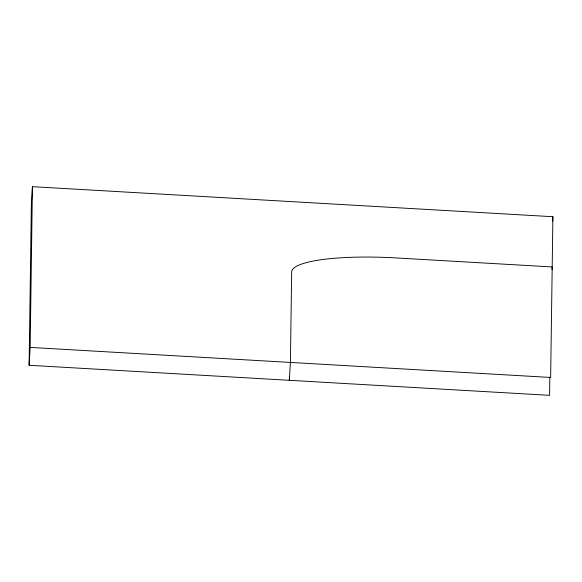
<?xml version="1.0" encoding="UTF-8"?>
<svg xmlns="http://www.w3.org/2000/svg" width="582" height="582" viewBox="0 0 582 582"><rect width="100%" height="100%" fill="white"/><g stroke="black" fill="none" stroke-linecap="round" stroke-linejoin="round"><path stroke-width="0.87" d="M549.837 377.165L549.583 395.331L29.1 365.285L31.355 204.544L32.417 186.669L552.9 216.715L550.645 377.456L30.162 347.41L32.417 186.669M289.392 376.692L289.341 380.308L290.403 362.433L291.669 272.02A104.273 20.072 3.4 0 1 396.051 257.935L552.194 266.949L552.034 269.626M29.1 365.285L30.162 347.41M552.638 221.182L552.9 216.715"/></g></svg>
